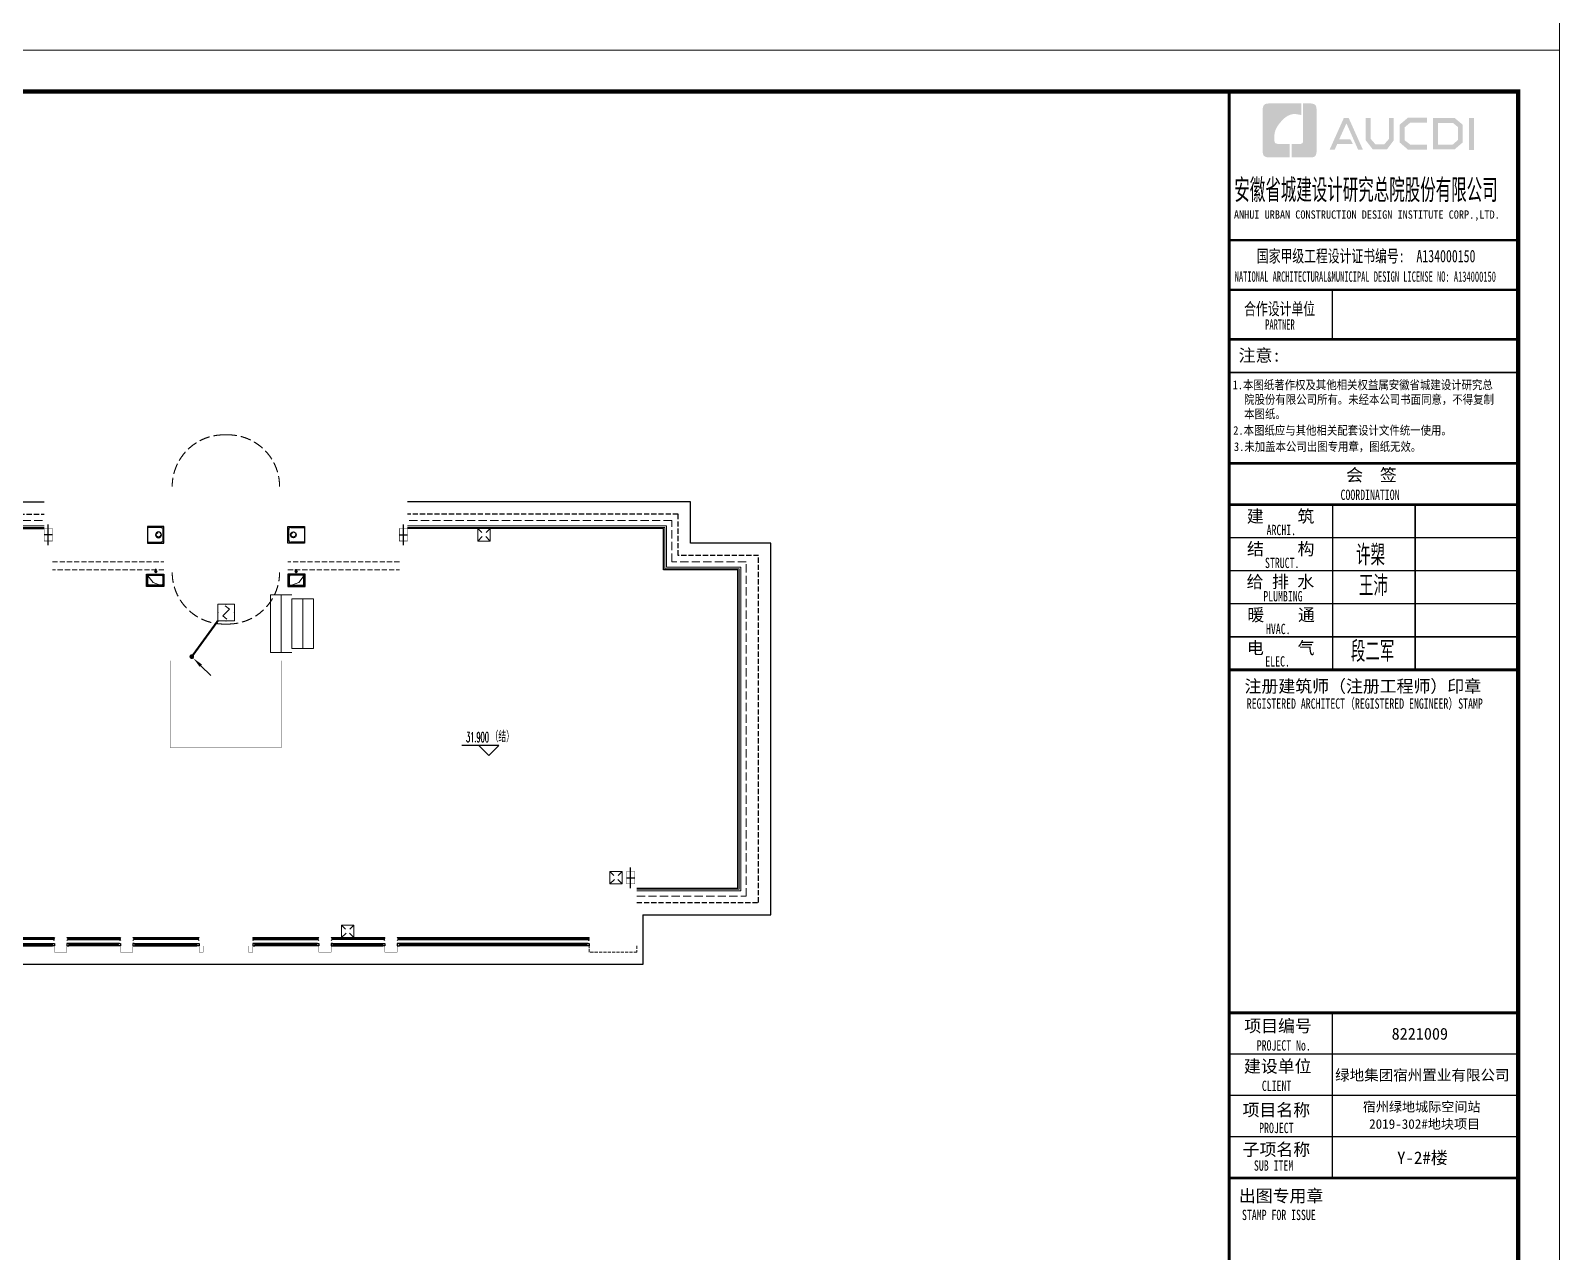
# Model space of a CAD drawing. Extents: x 3774419 to 4775970, y -926964 to 2266.
# Drawn here: x 3851495 to 3888517, y -896665 to -867089 of the extents above; entities that cross this region are included whole.
import ezdxf
from ezdxf.enums import TextEntityAlignment as Align

# ---------------------------------------------------------------- set-up
doc = ezdxf.new("R2010")
doc.units = 0
doc.header["$LTSCALE"] = 1000
doc.header["$MEASUREMENT"] = 0
for name, pattern in [('#P_--_20B1_001_t3$0$DASH', [0.35, 0.25, -0.1]), ('__DASH', [0.35, 0.25, -0.1]), ('DASH', [0.35, 0.25, -0.1])]:
    doc.linetypes.add(name, pattern=pattern)
doc.layers.get('0').update_dxf_attribs({"linetype": 'CONTINUOUS'})
for name, color, linetype in [('!!电气', 1, 'CONTINUOUS'), ('$RECOVER_210609100354-0', 7, 'CONTINUOUS'), ('3-栏杆1', 252, 'CONTINUOUS'), ('DIM_ELEV', 3, 'CONTINUOUS'), ('LVTRY', 252, 'CONTINUOUS'), ('LWIRE', 4, 'CONTINUOUS'), ('PUB_TITLE', 4, 'CONTINUOUS'), ('ROOF', 183, 'CONTINUOUS'), ('VPIPE-雨水', 4, 'DASH'), ('WIRE-消防', 4, 'CONTINUOUS'), ('图签文字', 4, 'CONTINUOUS'), ('建筑-排气道', 252, 'CONTINUOUS'), ('机电标识类', 1, 'CONTINUOUS'), ('污水', 3, 'CONTINUOUS'), ('看线', 185, 'CONTINUOUS'), ('管', 193, 'CONTINUOUS'), ('铝合金', 144, 'CONTINUOUS')]:
    doc.layers.add(name, color=color, linetype=linetype)
for name, color, linetype, lineweight in [('EQUIP-消防', 3, 'CONTINUOUS', 20), ('PUB_HATCH', 8, 'CONTINUOUS', 9), ('STAIR', 252, 'CONTINUOUS', 20), ('WINDOW', 146, 'CONTINUOUS', 20), ('图框', 147, 'CONTINUOUS', 20), ('图签', 147, 'CONTINUOUS', 18), ('平面-分水线', 189, 'CONTINUOUS', 15), ('平面-栏杆', 56, 'CONTINUOUS', 15), ('平面-看线', 252, 'CONTINUOUS', 15), ('立面-洞口示意', 252, 'CONTINUOUS', 13)]:
    doc.layers.add(name, color=color, linetype=linetype, lineweight=lineweight)
doc.styles.add('_TCH_DIM', font='SIMPLEX', dxfattribs={"bigfont": 'GBCBIG'})
doc.styles.add('HT', font='simhei.ttf')
doc.styles.get("Standard").update_dxf_attribs({"font": 'gbenor.shx', "bigfont": 'gbcbig.shx'})
doc.styles.add('宋体', font='', dxfattribs={"height": 4})
doc.styles.add('建筑图签-1', font='simhei.ttf', dxfattribs={"width": 0.7})
doc.styles.add('建筑图签-2', font='TXT.shx', dxfattribs={"width": 0.5, "bigfont": 'HZTXT.shx'})
doc.styles.get('宋体').set_extended_font_data('SimSun')

# ---------------------------------------------------------------- blocks, each defined once
blk = doc.blocks.new('R5T6Y7TRF')
at = {"layer": '平面-分水线', "color": 252, "elevation": -134}
blk.add_lwpolyline([(392485, -26438), (392785, -26438), (392785, -26738), (392485, -26738)], close=True, dxfattribs=at)
for points in [[(392485, -26438), (392582, -26534)], [(392485, -26738), (392593, -26629)], [(392676, -26629), (392785, -26738)], [(392688, -26534), (392785, -26438)]]:
    blk.add_lwpolyline(points, dxfattribs=at)
blk = doc.blocks.new('*U179')
h = blk.add_hatch(color=5)
h.set_gradient(color1=(0, 0, 255), rotation=180, tint=1)
h.paths.add_polyline_path([(0, 0), (-6.35, -6.35), (-6.35, -2.159), (-15, -2.159), (-15, 2.159), (-6.35, 2.159), (-6.35, 6.35)])
at = {"color": 0, "linetype": 'Continuous'}
blk.add_lwpolyline([(0, 0), (-6.35, -6.35), (-6.35, -2.159), (-15, -2.159), (-15, 2.159), (-6.35, 2.159), (-6.35, 6.35)], close=True, dxfattribs=at)
blk = doc.blocks.new('sgrsefv')
at = {"layer": 'PUB_HATCH'}
blk.add_hatch(color=256, dxfattribs=at).paths.add_polyline_path([(1112933, 840916), (1112933, 840646), (1113073, 840646), (1113073, 840661), (1112968, 840661), (1112948, 840681), (1112948, 840881), (1112968, 840901), (1113288, 840901), (1113308, 840881), (1113308, 840681), (1113288, 840661), (1113183, 840661), (1113183, 840646), (1113323, 840646), (1113323, 840916)])
at = {"layer": 'LVTRY', "color": 1}
for p, q in [((1113073, 840661), (1113073, 840646)), ((1113183, 840661), (1113183, 840646))]:
    blk.add_line(p, q, dxfattribs=at)
for points in [[(1112918, 840931), (1113338, 840931), (1113338, 840631), (1112918, 840631)], [(1112933, 840916), (1113323, 840916), (1113323, 840646), (1112933, 840646)], [(1113288, 840661), (1112968, 840661), (1112948, 840681), (1112948, 840881), (1112968, 840901), (1113288, 840901), (1113308, 840881), (1113308, 840681), (1113288, 840661)]]:
    blk.add_lwpolyline(points, close=True, dxfattribs=at)
at = {"layer": '立面-洞口示意'}
blk.add_lwpolyline([(1112918, 840931), (1113182, 840837), (1113338, 840631)], dxfattribs=at)
at = {"layer": '建筑-排气道', "xscale": -5, "yscale": 5, "zscale": 5, "rotation": 270}
blk.add_blockref('*U179', (1113118, 840599), dxfattribs=at)
blk = doc.blocks.new('A$C3EB2330C')
at = {"layer": '管', "color": 252}
for p, q in [((0, 380), (330, 380)), ((330, 20), (0, 20)), ((380, 330), (380, 70))]:
    blk.add_line(p, q, dxfattribs=at)
blk.add_lwpolyline([(400, 400), (400, 0), (0, 0), (0, 400)], close=True, dxfattribs=at)
for centre, start, end in [((330, 330), 0, 90), ((330, 70), 270, 360)]:
    blk.add_arc(centre, 50, start, end, dxfattribs=at)
blk.add_ellipse((267, 200), major_axis=(-49.5, -49.5), ratio=1, start_param=-0.785398, end_param=5.497787, dxfattribs=at)
blk = doc.blocks.new('GDGDGDGRGD')
at = {"color": 252, "linetype": '__DASH', "ltscale": 0.1}
blk.add_wipeout([(428917, 296115), (428717, 296115), (428717, 295815), (428917, 295815)], dxfattribs=at).dxf.layer = '污水'
at = {"layer": '机电标识类', "color": 252, "linetype": 'DASH', "ltscale": 400}
for p, q in [((428817, 295715), (428817, 296215)), ((428917, 295965), (428717, 295965))]:
    blk.add_line(p, q, dxfattribs=at)
at = {"layer": '污水', "color": 252, "linetype": '__DASH', "ltscale": 0.1, "const_width": 10}
blk.add_lwpolyline([(428917, 296115), (428717, 296115), (428717, 295815), (428917, 295815)], close=True, dxfattribs=at)
blk = doc.blocks.new('A$C1BAD4CCC')
at = {"layer": 'PUB_HATCH'}
blk.add_hatch(color=252, dxfattribs=at).paths.add_polyline_path([(15, -15), (15, -285), (155, -285), (155, -270), (50, -270), (30, -250), (30, -50), (50, -30), (370, -30), (390, -50), (390, -250), (370, -270), (265, -270), (265, -285), (405, -285), (405, -15)])
at = {"layer": 'LVTRY', "color": 252}
for p, q in [((155, -270), (155, -285)), ((265, -270), (265, -285))]:
    blk.add_line(p, q, dxfattribs=at)
for points in [[(420, 0), (0, 0), (0, -300), (420, -300)], [(405, -15), (15, -15), (15, -285), (405, -285)], [(50, -270), (370, -270), (390, -250), (390, -50), (370, -30), (50, -30), (30, -50), (30, -250), (50, -270)]]:
    blk.add_lwpolyline(points, close=True, dxfattribs=at)
at = {"layer": '立面-洞口示意', "color": 252}
blk.add_lwpolyline([(420, 0), (156, -94), (0, -300)], dxfattribs=at)
blk = doc.blocks.new('A$C2C2276DA')
at = {"layer": '$RECOVER_210609100354-0', "color": 252, "const_width": 8}
blk.add_lwpolyline([(38850, 6800), (38850, 4700), (36150, 4700), (36150, 6800)], dxfattribs=at)
at = {"color": 252, "const_width": 8}
for points in [[(33350, -100), (33350, -250), (33650, -250), (33650, -100)], [(34950, -100), (34950, -250), (35250, -250), (35250, -100)], [(36850, -100), (36850, -250), (36950, -250), (36950, -100)], [(38150, -100), (38150, -250), (38050, -250), (38050, -100)], [(40050, -100), (40050, -250), (39750, -250), (39750, -100)], [(41650, -100), (41650, -250), (41350, -250), (41350, -100)]]:
    blk.add_lwpolyline(points, dxfattribs=at)
at = {"layer": '3-栏杆1', "color": 252}
for p, q in [((28720, 82), (33330, 82)), ((33330, 53), (28720, 53)), ((33330, 82), (33350, 100)), ((33350, 100), (33330, 82)), ((33330, 82), (33330, 53)), ((33350, 33), (33330, 53)), ((33650, 100), (33670, 82)), ((33650, 33), (33670, 53)), ((34930, 82), (33670, 82)), ((33670, 82), (33670, 53)), ((33670, 53), (34930, 53)), ((34930, 82), (34950, 100)), ((34950, 100), (34930, 82)), ((34930, 82), (34930, 53)), ((34930, 53), (34950, 33)), ((34950, 33), (34930, 53)), ((35270, 82), (35250, 100)), ((35250, 100), (35270, 82)), ((35270, 53), (35250, 33)), ((35250, 33), (35270, 53)), ((35270, 82), (36830, 82)), ((35270, 82), (35270, 53)), ((36830, 53), (35270, 53)), ((36830, 82), (36850, 100)), ((36850, 100), (36830, 82)), ((36830, 82), (36830, 53)), ((36850, 33), (36830, 53)), ((38170, 82), (38150, 100)), ((38150, 100), (38170, 82)), ((38150, 33), (38170, 53)), ((39730, 82), (38170, 82)), ((38170, 82), (38170, 53)), ((38170, 53), (39730, 53)), ((39730, 82), (39750, 100)), ((39750, 100), (39730, 82)), ((39730, 82), (39730, 53)), ((39730, 53), (39750, 33)), ((39750, 33), (39730, 53)), ((40070, 82), (40050, 100)), ((40050, 100), (40070, 82)), ((40070, 53), (40050, 33)), ((40050, 33), (40070, 53)), ((40070, 82), (41330, 82)), ((40070, 82), (40070, 53)), ((41330, 53), (40070, 53)), ((41350, 100), (41330, 82)), ((41330, 82), (41330, 53)), ((41350, 33), (41330, 53)), ((41670, 82), (41650, 100)), ((41650, 100), (41670, 82)), ((41650, 33), (41670, 53)), ((46280, 82), (41670, 82)), ((41670, 82), (41670, 53)), ((41670, 53), (46280, 53)), ((46280, 82), (46300, 100)), ((46300, 100), (46280, 82)), ((46280, 82), (46280, 53)), ((46280, 53), (46300, 33)), ((46300, 33), (46280, 53))]:
    blk.add_line(p, q, dxfattribs=at)
at = {"layer": 'DIM_ELEV', "color": 252}
for p, q in [((44106, 4752), (43214, 4752)), ((43866, 4512), (43626, 4752)), ((43866, 4512), (44106, 4752))]:
    blk.add_line(p, q, dxfattribs=at)
at = {"layer": 'ROOF', "color": 252, "ltscale": 0.8}
for points in [[(25000, 9650), (26250, 9650), (26250, 10650), (33100, 10650)], [(25000, 9000), (26900, 9000), (26900, 10000), (33100, 10000)]]:
    blk.add_lwpolyline(points, dxfattribs=at)
at = {"layer": 'STAIR', "color": 252}
blk.add_line((39100, 7100), (39100, 8300), dxfattribs=at)
at = {"layer": 'STAIR', "color": 252, "linetype": 'DASH'}
for points in [[(38800, 11020, 0.414214), (37550, 12270), (37450, 12270, 0.414214), (36200, 11020)], [(38800, 8940, -0.414214), (37550, 7690), (37450, 7690, -0.414214), (36200, 8940)]]:
    blk.add_lwpolyline(points, format="xyb", dxfattribs=at)
at = {"layer": 'STAIR', "color": 252}
for points in [[(38840, 8400), (38580, 8400), (38580, 7000), (38840, 7000)], [(39100, 8400), (38840, 8400), (38840, 7000), (39100, 7000)], [(39100, 8300), (39360, 8300), (39360, 7100), (39100, 7100)], [(39360, 8300), (39620, 8300), (39620, 7100), (39360, 7100)]]:
    blk.add_lwpolyline(points, dxfattribs=at)
at = {"layer": 'VPIPE-雨水', "color": 252}
for centre in [(35867, 9850), (39133, 9850)]:
    blk.add_circle(centre, 55, dxfattribs=at)
at = {"layer": 'WINDOW', "color": 252, "linetype": 'DASH', "ltscale": 0.5}
for p, q in [((33300, 9200), (36000, 9200)), ((36000, 9000), (33300, 9000)), ((41700, 9200), (39000, 9200)), ((39000, 9000), (41700, 9000))]:
    blk.add_line(p, q, dxfattribs=at)
at = {"layer": '平面-栏杆', "color": 252}
for points in [[(25000, 9070), (26830, 9070), (26830, 10070), (33100, 10070)], [(25000, 9030), (26870, 9030), (26870, 10030), (33100, 10030)]]:
    blk.add_lwpolyline(points, dxfattribs=at)
at = {"layer": '平面-看线', "color": 252}
for p, q in [((33350, 100), (28700, 100)), ((34950, 100), (33650, 100)), ((35250, 100), (36850, 100)), ((39750, 100), (38150, 100)), ((40050, 100), (41350, 100)), ((41650, 100), (46300, 100))]:
    blk.add_line(p, q, dxfattribs=at)
at = {"layer": '平面-看线', "color": 252, "linetype": 'DASH', "ltscale": 0.8}
blk.add_lwpolyline([(25000, 9200), (26700, 9200), (26700, 10200), (33100, 10200)], dxfattribs=at)
at = {"layer": '平面-看线', "color": 252, "linetype": 'DASH', "ltscale": 0.3}
blk.add_lwpolyline([(47450, -100), (47450, -250), (46300, -250), (46300, -100)], dxfattribs=at)
at = {"layer": '看线', "color": 252, "linetype": '#P_--_20B1_001_t3$0$DASH', "ltscale": 0.5}
blk.add_lwpolyline([(25000, 9350), (26550, 9350), (26550, 10350), (33100, 10350)], dxfattribs=at)
at = {"layer": '看线', "color": 252}
blk.add_lwpolyline([(47600, 650), (47600, -550), (27400, -550), (27400, 950), (25000, 950)], dxfattribs=at)
at = {"layer": '铝合金', "color": 252}
for points in [[(28730, -40), (33320, -40)], [(28750, -70), (33300, -70)], [(28750, -100), (33300, -100)], [(33320, -40), (33350, -40), (33350, -100), (33300, -100), (33300, -70)], [(33350, -70), (33350, -100), (33300, -100), (33300, -90), (33300, -90), (33300, -70)], [(33680, -40), (33650, -40), (33650, -100), (33700, -100), (33700, -70)], [(33650, -70), (33650, -100), (33700, -100), (33700, -90), (33700, -90), (33700, -70)], [(34920, -40), (33680, -40)], [(34900, -70), (33700, -70)], [(34900, -100), (33700, -100)], [(34920, -40), (34950, -40), (34950, -100), (34900, -100), (34900, -70)], [(34950, -70), (34950, -100), (34900, -100), (34900, -90), (34900, -90), (34900, -70)], [(35280, -40), (35250, -40), (35250, -100), (35300, -100), (35300, -70)], [(35250, -70), (35250, -100), (35300, -100), (35300, -90), (35300, -90), (35300, -70)], [(35280, -40), (36820, -40)], [(35300, -70), (36800, -70)], [(35300, -100), (36800, -100)], [(36820, -40), (36850, -40), (36850, -100), (36800, -100), (36800, -70)], [(36850, -70), (36850, -100), (36800, -100), (36800, -90), (36800, -90), (36800, -70)], [(38180, -40), (38150, -40), (38150, -100), (38200, -100), (38200, -70)], [(38150, -70), (38150, -100), (38200, -100), (38200, -90), (38200, -90), (38200, -70)], [(39720, -40), (38180, -40)], [(39700, -70), (38200, -70)], [(39700, -100), (38200, -100)], [(39720, -40), (39750, -40), (39750, -100), (39700, -100), (39700, -70)], [(39750, -70), (39750, -100), (39700, -100), (39700, -90), (39700, -90), (39700, -70)], [(40080, -40), (40050, -40), (40050, -100), (40100, -100), (40100, -70)], [(40050, -70), (40050, -100), (40100, -100), (40100, -90), (40100, -90), (40100, -70)], [(40080, -40), (41320, -40)], [(40100, -70), (41300, -70)], [(40100, -100), (41300, -100)], [(41320, -40), (41350, -40), (41350, -100), (41300, -100), (41300, -70)], [(41350, -70), (41350, -100), (41300, -100), (41300, -90), (41300, -90), (41300, -70)], [(41680, -40), (41650, -40), (41650, -100), (41700, -100), (41700, -70)], [(41650, -70), (41650, -100), (41700, -100), (41700, -90), (41700, -90), (41700, -70)], [(46270, -40), (41680, -40)], [(46250, -70), (41700, -70)], [(46250, -100), (41700, -100)], [(46270, -40), (46300, -40), (46300, -100), (46250, -100), (46250, -70)], [(46300, -70), (46300, -100), (46250, -100), (46250, -90), (46250, -90), (46250, -70)]]:
    blk.add_lwpolyline(points, dxfattribs=at)
at = {"color": 252, "xscale": -1}
for name, p, rotation in [('R5T6Y7TRF', (436385, 36438, 134), 359.9999999999918), ('A$C1BAD4CCC', (35580, 8601), 180), ('sgrsefv', (-1073918, 849532), 180)]:
    blk.add_blockref(name, p, dxfattribs=dict(at, rotation=rotation))
at = {"color": 252}
for name, p, rotation in [('sgrsefv', (1148918, 849532), 179.9999999999919), ('A$C1BAD4CCC', (39420, 8601), 179.9999999032518)]:
    blk.add_blockref(name, p, dxfattribs=dict(at, rotation=rotation))
at = {"color": 252, "xscale": -1}
for p in [(439585, 28138, 134), (433085, 26838, 134)]:
    blk.add_blockref('R5T6Y7TRF', p, dxfattribs=at)
at = {"layer": '管', "color": 252, "xscale": -1, "rotation": 180}
blk.add_blockref('A$C3EB2330C', (35600, 10050), dxfattribs=at)
at = {"layer": '管', "color": 252, "rotation": 179.9999999999919}
blk.add_blockref('A$C3EB2330C', (39400, 10050), dxfattribs=at)
at = {"layer": 'DIM_ELEV', "color": 252, "style": '_TCH_DIM'}
for s, height, width, p in [('31.900', 238, 0.494118, (43315, 4832)), ('（结）', 270.1, 0.7, (43909, 4832))]:
    blk.add_text(s, height=height, dxfattribs=dict(at, width=width)).set_placement(p)
at = {"color": 252}
blk.add_blockref('GDGDGDGRGD', (-395617, -286115), dxfattribs=at)
at = {"color": 252, "xscale": -1}
blk.add_blockref('GDGDGDGRGD', (476117, -294416), dxfattribs=at)
at = {"layer": 'ROOF', "color": 252, "ltscale": 0.8}
for points in [[(47600, 650), (50700, 650), (50700, 9650), (48750, 9650), (48750, 10650), (41900, 10650)], [(47450, 1300), (49900, 1300), (49900, 9000), (48100, 9000), (48100, 10000), (41900, 10000)]]:
    blk.add_lwpolyline(points, dxfattribs=at)
at = {"layer": '平面-栏杆', "color": 252}
for points in [[(47450, 1230), (49970, 1230), (49970, 9070), (48170, 9070), (48170, 10070), (41900, 10070)], [(47450, 1270), (49930, 1270), (49930, 9030), (48130, 9030), (48130, 10030), (41900, 10030)]]:
    blk.add_lwpolyline(points, dxfattribs=at)
at = {"layer": '平面-看线', "color": 252, "linetype": 'DASH', "ltscale": 0.8}
blk.add_lwpolyline([(47450, 1100), (50100, 1100), (50100, 9200), (48300, 9200), (48300, 10200), (41900, 10200)], dxfattribs=at)
at = {"layer": '看线', "color": 252, "linetype": '#P_--_20B1_001_t3$0$DASH', "ltscale": 0.5}
blk.add_lwpolyline([(47450, 950), (50400, 950), (50400, 9350), (48450, 9350), (48450, 10350), (41900, 10350)], dxfattribs=at)
at = {"color": 252, "xscale": -1}
blk.add_blockref('GDGDGDGRGD', (470617, -286115), dxfattribs=at)
blk = doc.blocks.new('$equip$00002649')
for p, q in [((-0.5, 0.5), (-0.5, -0.5)), ((0.5, 0.5), (-0.5, 0.5)), ((-0.2, 0.2), (0.05, 0.4)), ((0, 0), (-0.2, 0.2)), ((0, 0), (0.2, -0.2)), ((0.5, -0.5), (0.5, 0.5)), ((-0.5, -0.5), (0.5, -0.5)), ((0.2, -0.2), (-0.05, -0.4))]:
    blk.add_line(p, q)
at = {"const_width": 0.04}
blk.add_lwpolyline([(-0.5, 0.5), (0.5, 0.5), (0.5, -0.5), (-0.5, -0.5), (-0.5, 0.5), (0.5, 0.5)], dxfattribs=at)
for p in [(-0.5, 0), (0, 0.5), (0.5, 0), (0, -0.5)]:
    blk.add_point(p)
at = {"color": 7, "flags": 1}
for tag, height, p in [('A', 0.00002, (0, 0)), ('B', 0.4, (0.762, -0.208))]:
    blk.add_attdef(tag, text='', height=height, dxfattribs=at).set_placement(p, align=Align.MIDDLE_CENTER)
blk = doc.blocks.new('$TelecSys$00000081')
for p, q in [((0.104, 0.104), (0.104, 0.104)), ((-1.15, -1.15), (-0.55, -0.55)), ((-0.104, -0.104), (-0.104, -0.104))]:
    blk.add_line(p, q)
at = {"const_width": 0.142}
blk.add_lwpolyline([(0.071, 0, 1), (-0.071, 0, 1)], format="xyb", close=True, dxfattribs=at)
blk.add_solid([(-0.62, -0.48), (-0.48, -0.62), (-0.1, -0.1)])
at = {"width": 0.8, "flags": 9}
blk.add_attdef('A', (0, 0), '', height=0.00002, rotation=180, dxfattribs=at)
blk = doc.blocks.new('院标1')
h = blk.add_hatch(color=150)
h.dxf.hatch_style = 1
h.set_gradient(color1=(33, 113, 253), color2=(33, 113, 253), tint=1, name='INVCURVED')
edge = h.paths.add_edge_path()
edge.add_spline(control_points=[(116373, 648379), (116379, 648379), (116382, 648379), (116391, 648379), (116391, 648379), (116391, 648379), (116616, 648379), (116616, 648379), (116616, 648379), (116616, 648379), (116616, 648054), (116616, 648054), (116616, 648054), (116616, 648054), (116108, 648054), (116108, 648054), (116108, 648054), (116028, 648054), (115963, 648111), (115963, 648199), (115963, 648199), (115963, 648199), (115963, 649215), (115963, 649215), (115963, 649215), (115963, 649295), (116018, 649360), (116108, 649360), (116108, 649360), (116108, 649360), (116897, 649360), (116897, 649360), (116897, 649360), (116897, 649360), (116897, 649080), (116897, 649080), (116897, 649080), (116897, 649080), (116566, 649140), (116356, 648859), (116356, 648859), (116245, 648719), (116240, 648545), (116247, 648466), (116247, 648466), (116254, 648386), (116247, 648466), (116247, 648466), (116247, 648466), (116247, 648466), (116258, 648374), (116373, 648379)], knot_values=[0, 0, 0, 0, 0.071429, 0.071429, 0.071429, 0.107143, 0.142857, 0.142857, 0.142857, 0.178571, 0.214286, 0.214286, 0.214286, 0.25, 0.285714, 0.285714, 0.285714, 0.321429, 0.357143, 0.357143, 0.357143, 0.392857, 0.428571, 0.428571, 0.428571, 0.464286, 0.5, 0.5, 0.5, 0.535714, 0.571429, 0.571429, 0.571429, 0.607143, 0.642857, 0.642857, 0.642857, 0.678571, 0.714286, 0.714286, 0.714286, 0.75, 0.785714, 0.785714, 0.785714, 0.821429, 0.857143, 0.857143, 0.857143, 0.928571, 1, 1, 1, 1], degree=3, periodic=0)
h = blk.add_hatch(color=150)
h.dxf.hatch_style = 1
h.set_gradient(color1=(33, 113, 253), color2=(33, 113, 253), tint=1, name='INVCURVED')
edge = h.paths.add_edge_path()
edge.add_spline(control_points=[(117268, 649215), (117268, 649215), (117268, 648199), (117268, 648199), (117268, 648199), (117268, 648114), (117212, 648054), (117123, 648054), (117123, 648054), (117123, 648054), (116663, 648054), (116663, 648054), (116663, 648054), (116663, 648054), (116663, 648379), (116663, 648379), (116663, 648379), (116663, 648379), (116865, 648379), (116865, 648379), (116865, 648379), (116907, 648379), (116941, 648413), (116941, 648455), (116941, 648455), (116941, 648455), (116941, 649360), (116941, 649360), (116941, 649360), (116941, 649360), (117123, 649360), (117123, 649360), (117123, 649360), (117204, 649360), (117268, 649306), (117268, 649215)], knot_values=[0, 0, 0, 0, 0.1, 0.1, 0.1, 0.15, 0.2, 0.2, 0.2, 0.25, 0.3, 0.3, 0.3, 0.35, 0.4, 0.4, 0.4, 0.45, 0.5, 0.5, 0.5, 0.55, 0.6, 0.6, 0.6, 0.65, 0.7, 0.7, 0.7, 0.75, 0.8, 0.8, 0.8, 0.9, 1, 1, 1, 1], degree=3, periodic=0)
blk = doc.blocks.new('A$C1435328E')
at = {"layer": 'PUB_TITLE'}
h = blk.add_hatch(color=4, dxfattribs=at)
h.paths.add_polyline_path([(-1192, 56058), (-1066, 56058), (-1066, 55288), (-1192, 55288)])
h.paths.add_polyline_path([(-1944, 55942), (-1944, 55416), (-1584, 55416), (-1460, 55523), (-1460, 55841), (-1580, 55942)], flags=16)
h.paths.add_polyline_path([(-2062, 56060), (-2062, 55298), (-1540, 55298), (-1341, 55468), (-1341, 55896), (-1537, 56060)])
h.paths.add_polyline_path([(-2205, 56064), (-2205, 55948), (-2612, 55948), (-2745, 55837), (-2745, 55518), (-2612, 55415), (-2203, 55415), (-2203, 55293), (-2667, 55293), (-2869, 55468), (-2869, 55896), (-2671, 56064)])
h.paths.add_polyline_path([(-3688, 56062), (-3568, 56062), (-3568, 55551), (-3454, 55420), (-3243, 55420), (-3129, 55551), (-3129, 56062), (-3015, 56062), (-3015, 55514), (-3179, 55297), (-3517, 55297), (-3688, 55516)])
h.paths.add_polyline_path([(-4220, 56060), (-4103, 56060), (-3761, 55296), (-3877, 55296), (-4158, 55930), (-4333, 55542), (-4062, 55542), (-4001, 55427), (-4382, 55427), (-4441, 55294), (-4564, 55294)])
for points, const_width in [([(-7000, 50700), (0, 50700)], 70), ([(-7000, 49899), (0, 49899)], 35)]:
    blk.add_lwpolyline(points, dxfattribs=dict(const_width=const_width))
at = {"layer": '图框'}
for p, q in [((-7000, 53100), (0, 53100)), ((-7000, 53100), (0, 53100)), ((-7000, 51900), (0, 51900))]:
    blk.add_line(p, q, dxfattribs=at)
for points, const_width in [([(-7000, -700), (-7000, 56700)], 70), ([(-7000, 53100), (0, 53100)], 60), ([(-7000, 51900), (0, 51900)], 60), ([(-7000, 51900), (0, 51900)], 60), ([(-4500, 51900), (-4500, 50700)], 35), ([(-7000, 50700), (0, 50700)], 60), ([(-6992, 47700), (8, 47700)], 60), ([(-6992, 46700), (8, 46700)], 70), ([(-6992, 46700), (8, 46700)], 70), ([(-4492, 46700), (-4492, 42700)], 35), ([(-2492, 46700), (-2492, 42700)], 35), ([(-6992, 45900), (8, 45900)], 35), ([(-6992, 45100), (8, 45100)], 35), ([(-6992, 44300), (8, 44300)], 35), ([(-6992, 43500), (8, 43500)], 35), ([(-6992, 42700), (8, 42700)], 70), ([(-7000, 34400), (0, 34400)], 70), ([(-7000, 34400), (0, 34400)], 70), ([(-4500, 30400), (-4500, 34400)], 35), ([(-7000, 33400), (0, 33400)], 35), ([(-7000, 32400), (0, 32400)], 35), ([(-7000, 31400), (0, 31400)], 35), ([(0, 30400), (-7000, 30400)], 70)]:
    blk.add_lwpolyline(points, dxfattribs=dict(at, const_width=const_width))
blk.add_blockref('院标1', (-122149, -592949))
at = {"layer": 'PUB_TITLE', "style": 'HT', "width": 0.88}
for s, p in [('1.本图纸著作权及其他相关权益属安徽省城建设计研究总', (-6914, 49493)), ('院股份有限公司所有。未经本公司书面同意，不得复制', (-6635, 49139)), ('本图纸。', (-6635, 48789)), (' 2.本图纸应与其他相关配套设计文件统一使用。 ', (-7025, 48392)), ('3.未加盖本公司出图专用章，图纸无效。', (-6882, 47998))]:
    blk.add_text(s, height=210, dxfattribs=at).set_placement(p)
at = {"layer": '图签', "color": 154, "style": '宋体'}
for s, height, p in [('8221009', 286.7, (-3063, 33748)), ('绿地集团宿州置业有限公司', 258.01, (-4432, 32762)), ('宿州绿地城际空间站', 232.2, (-3762, 32009)), ('2019-302#地块项目', 232.21, (-3608, 31591))]:
    blk.add_text(s, height=height, dxfattribs=at).set_placement(p)
at = {"layer": '图签文字', "color": 7, "style": '建筑图签-1'}
for s, height, width, p in [('安徽省城建设计研究总院股份有限公司', 500, 0.55, (-6872, 54077)), ('国家甲级工程设计证书编号:  A134000150', 300, 0.7, (-6328, 52567)), ('合作设计单位', 300, 0.7, (-6635, 51290))]:
    blk.add_text(s, height=height, dxfattribs=dict(at, width=width)).set_placement(p)
at = {"layer": '图签文字', "linetype": 'Continuous', "style": '建筑图签-1', "width": 0.91}
blk.add_text('ANHUI URBAN CONSTRUCTION DESIGN INSTITUTE CORP.,LTD.', height=200, dxfattribs=at).set_placement((-6882, 53622))
at = {"layer": '图签文字', "style": '建筑图签-1'}
for s, width, p in [('NATIONAL ARCHITECTURAL&MUNICIPAL DESIGN LICENSE NO: A134000150', 0.6, (-6863, 52095)), ('PARTNER', 0.6, (-6125, 50934)), ('COORDINATION', 0.7, (-4300, 46813)), ('ARCHI.', 0.7, (-6091, 45962)), ('STRUCT.', 0.7, (-6130, 45165)), ('PLUMBING', 0.7, (-6171, 44358)), ('HVAC.', 0.7, (-6106, 43565)), ('ELEC.', 0.7, (-6122, 42780)), ('REGISTERED ARCHITECT（REGISTERED ENGINEER）STAMP', 0.7, (-6571, 41759)), ('PROJECT No.', 0.7, (-6330, 33485, -1799)), ('CLIENT', 0.7, (-6206, 32506)), ('PROJECT', 0.7, (-6271, 31487)), ('SUB ITEM', 0.7, (-6398, 30576)), ('STAMP FOR ISSUE', 0.7, (-6687, 29381))]:
    blk.add_text(s, height=250, dxfattribs=dict(at, width=width)).set_placement(p)
at = {"layer": '图签文字', "color": 7, "style": '建筑图签-1'}
for s, p in [('注意:', (-6769, 50163)), ('会  签', (-4165, 47268)), ('建    筑', (-6570, 46267)), ('结    构', (-6566, 45479)), ('给 排 水', (-6575, 44685)), ('暖    通', (-6557, 43882)), ('电    气', (-6567, 43082)), ('注册建筑师（注册工程师）印章', (-6625, 42154)), ('项目编号', (-6632, 33932)), ('建设单位', (-6640, 32955)), ('项目名称', (-6673, 31897)), ('子项名称', (-6673, 30940)), ('出图专用章', (-6764, 29818))]:
    blk.add_text(s, height=300, dxfattribs=at).set_placement(p)
at = {"layer": '图签文字', "color": 1, "style": '建筑图签-2', "width": 0.7}
for s, p in [('许槊', (-3925, 45228)), ('王沛', (-3854, 44487)), ('段二军', (-4049, 42896))]:
    blk.add_text(s, height=500, dxfattribs=at).set_placement(p)
at = {"layer": '图签文字', "color": 2, "style": '建筑图签-1'}
blk.add_text('Y-2#楼', height=300, dxfattribs=at).set_placement((-2931, 30741))

msp = doc.modelspace()

# ---------------------------------------------------------------- linework, layer by layer
at = {"layer": '图框'}
msp.add_lwpolyline([(3804417.5, -808163.9), (3888517.5, -808163.9), (3888517.5, -867563.9), (3804417.5, -867563.9)], close=True, dxfattribs=at)
msp.add_lwpolyline([(3804417.5, -808163.9), (3888517.5, -808163.9), (3888517.5, -867563.9), (3804417.5, -867563.9)], close=True, dxfattribs=at)

# ---------------------------------------------------------------- block references
at = {"layer": '!!电气'}
for name, p in [('A$C1435328E', (3887517.5, -925263.9)), ('A$C2C2276DA', (3818724.9, -889144.7))]:
    msp.add_blockref(name, p, dxfattribs=at)

# ---------------------------------------------------------------- next in the draw order: linework, layer by layer
at = {"layer": 'WIRE-消防', "linetype": 'Continuous', "const_width": 50}
msp.add_lwpolyline([(3856029.8, -881377), (3855399, -882244.1)], dxfattribs=at)
at = {"layer": '图框'}
msp.add_lwpolyline([(3804417.5, -867563.9), (3888517.5, -867563.9), (3888517.5, -926963.9), (3804417.5, -926963.9)], close=True, dxfattribs=at)
msp.add_lwpolyline([(3804417.5, -867563.9), (3888517.5, -867563.9), (3888517.5, -926963.9), (3804417.5, -926963.9)], close=True, dxfattribs=at)
at = {"layer": '图框', "const_width": 100}
msp.add_lwpolyline([(3887517.5, -925963.9), (3887517.5, -868563.9), (3806917.5, -868563.9), (3806917.5, -925963.9)], close=True, dxfattribs=at)

# ---------------------------------------------------------------- next in the draw order: block references
at = {"layer": 'EQUIP-消防', "xscale": -400, "yscale": 400, "zscale": 400}
msp.add_blockref('$equip$00002649', (3856229.8, -881177), dxfattribs=at)
at = {"layer": 'LWIRE', "xscale": -400, "yscale": 400, "zscale": 400}
msp.add_blockref('$TelecSys$00000081', (3855399, -882244.1), dxfattribs=at)

doc.saveas('drawing.dxf')
